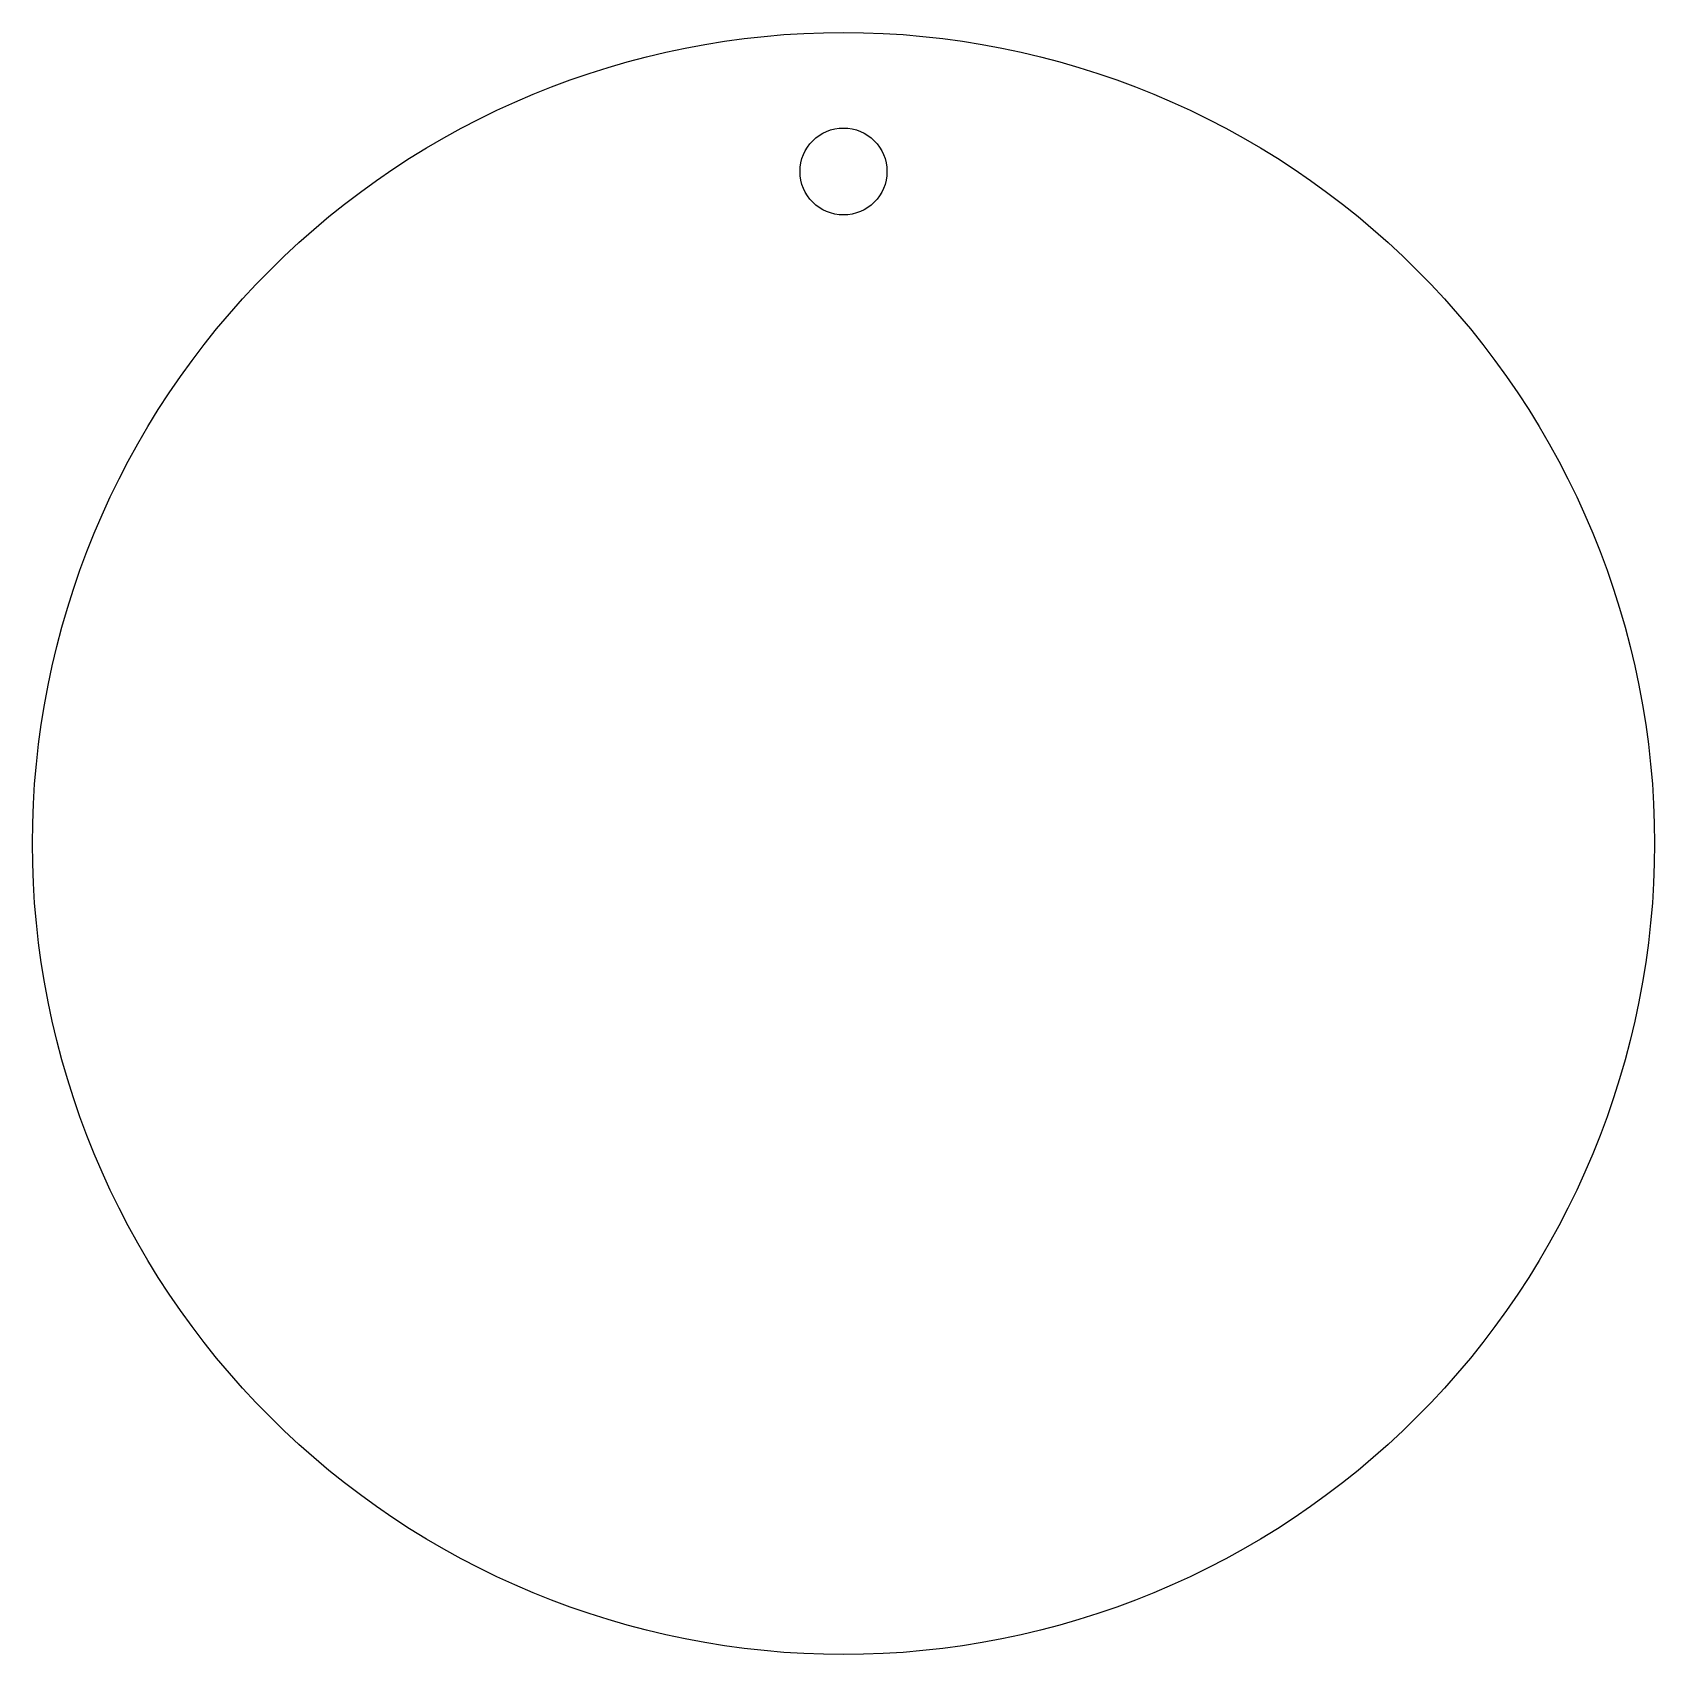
# Model space of a CAD drawing. Header units: inches. Extents: x 0 to 3.5, y 0 to 3.5.
import ezdxf

# ---------------------------------------------------------------- set-up
doc = ezdxf.new("R2010")
doc.units = ezdxf.units.IN

msp = doc.modelspace()

# ---------------------------------------------------------------- linework, layer by layer
at = {"layer": 'CUT'}
msp.add_lwpolyline([(3.5, 1.75), (3.4995, 1.7071), (3.4979, 1.6641), (3.4953, 1.6213), (3.4916, 1.5785), (3.4868, 1.5358), (3.4811, 1.4932), (3.4742, 1.4508), (3.4664, 1.4086), (3.4575, 1.3666), (3.4476, 1.3248), (3.4366, 1.2833), (3.4246, 1.242), (3.4117, 1.2011), (3.3977, 1.1604), (3.3827, 1.1202), (3.3668, 1.0803), (3.3499, 1.0408), (3.332, 1.0018), (3.3131, 0.9632), (3.2934, 0.9251), (3.2727, 0.8874), (3.251, 0.8503), (3.2285, 0.8138), (3.2051, 0.7778), (3.1808, 0.7423), (3.1556, 0.7075), (3.1296, 0.6733), (3.1028, 0.6398), (3.0751, 0.6069), (3.0467, 0.5748), (3.0174, 0.5433), (2.9874, 0.5126), (2.9567, 0.4826), (2.9252, 0.4533), (2.8931, 0.4249), (2.8602, 0.3972), (2.8267, 0.3704), (2.7925, 0.3444), (2.7577, 0.3192), (2.7222, 0.2949), (2.6862, 0.2715), (2.6497, 0.249), (2.6126, 0.2273), (2.5749, 0.2066), (2.5368, 0.1869), (2.4982, 0.168), (2.4592, 0.1501), (2.4197, 0.1332), (2.3798, 0.1173), (2.3396, 0.1023), (2.2989, 0.0883), (2.258, 0.0754), (2.2167, 0.0634), (2.1752, 0.0524), (2.1334, 0.0425), (2.0914, 0.0336), (2.0492, 0.0258), (2.0068, 0.0189), (1.9642, 0.0132), (1.9215, 0.0084), (1.8787, 0.0047), (1.8359, 0.0021), (1.7929, 0.0005), (1.75, 0), (1.7071, 0.0005), (1.6641, 0.0021), (1.6213, 0.0047), (1.5785, 0.0084), (1.5358, 0.0132), (1.4932, 0.0189), (1.4508, 0.0258), (1.4086, 0.0336), (1.3666, 0.0425), (1.3248, 0.0524), (1.2833, 0.0634), (1.242, 0.0754), (1.2011, 0.0883), (1.1604, 0.1023), (1.1202, 0.1173), (1.0803, 0.1332), (1.0408, 0.1501), (1.0018, 0.168), (0.9632, 0.1869), (0.9251, 0.2066), (0.8874, 0.2273), (0.8503, 0.249), (0.8138, 0.2715), (0.7778, 0.2949), (0.7423, 0.3192), (0.7075, 0.3444), (0.6733, 0.3704), (0.6398, 0.3972), (0.6069, 0.4249), (0.5748, 0.4533), (0.5433, 0.4826), (0.5126, 0.5126), (0.4826, 0.5433), (0.4533, 0.5748), (0.4249, 0.6069), (0.3972, 0.6398), (0.3704, 0.6733), (0.3444, 0.7075), (0.3192, 0.7423), (0.2949, 0.7778), (0.2715, 0.8138), (0.249, 0.8503), (0.2273, 0.8874), (0.2066, 0.9251), (0.1869, 0.9632), (0.168, 1.0018), (0.1501, 1.0408), (0.1332, 1.0803), (0.1173, 1.1202), (0.1023, 1.1604), (0.0883, 1.2011), (0.0754, 1.242), (0.0634, 1.2833), (0.0524, 1.3248), (0.0425, 1.3666), (0.0336, 1.4086), (0.0258, 1.4508), (0.0189, 1.4932), (0.0132, 1.5358), (0.0084, 1.5785), (0.0047, 1.6213), (0.0021, 1.6641), (0.0005, 1.7071), (0, 1.75), (0.0005, 1.7929), (0.0021, 1.8359), (0.0047, 1.8787), (0.0084, 1.9215), (0.0132, 1.9642), (0.0189, 2.0068), (0.0258, 2.0492), (0.0336, 2.0914), (0.0425, 2.1334), (0.0524, 2.1752), (0.0634, 2.2167), (0.0754, 2.258), (0.0883, 2.2989), (0.1023, 2.3396), (0.1173, 2.3798), (0.1332, 2.4197), (0.1501, 2.4592), (0.168, 2.4982), (0.1869, 2.5368), (0.2066, 2.5749), (0.2273, 2.6126), (0.249, 2.6497), (0.2715, 2.6862), (0.2949, 2.7222), (0.3192, 2.7577), (0.3444, 2.7925), (0.3704, 2.8267), (0.3972, 2.8602), (0.4249, 2.8931), (0.4533, 2.9252), (0.4826, 2.9567), (0.5126, 2.9874), (0.5433, 3.0174), (0.5748, 3.0467), (0.6069, 3.0751), (0.6398, 3.1028), (0.6733, 3.1296), (0.7075, 3.1556), (0.7423, 3.1808), (0.7778, 3.2051), (0.8138, 3.2285), (0.8503, 3.251), (0.8874, 3.2727), (0.9251, 3.2934), (0.9632, 3.3131), (1.0018, 3.332), (1.0408, 3.3499), (1.0803, 3.3668), (1.1202, 3.3827), (1.1604, 3.3977), (1.2011, 3.4117), (1.242, 3.4246), (1.2833, 3.4366), (1.3248, 3.4476), (1.3666, 3.4575), (1.4086, 3.4664), (1.4508, 3.4742), (1.4932, 3.4811), (1.5358, 3.4868), (1.5785, 3.4916), (1.6213, 3.4953), (1.6641, 3.4979), (1.7071, 3.4995), (1.75, 3.5), (1.7929, 3.4995), (1.8359, 3.4979), (1.8787, 3.4953), (1.9215, 3.4916), (1.9642, 3.4868), (2.0068, 3.4811), (2.0492, 3.4742), (2.0914, 3.4664), (2.1334, 3.4575), (2.1752, 3.4476), (2.2167, 3.4366), (2.258, 3.4246), (2.2989, 3.4117), (2.3396, 3.3977), (2.3798, 3.3827), (2.4197, 3.3668), (2.4592, 3.3499), (2.4982, 3.332), (2.5368, 3.3131), (2.5749, 3.2934), (2.6126, 3.2727), (2.6497, 3.251), (2.6862, 3.2285), (2.7222, 3.2051), (2.7577, 3.1808), (2.7925, 3.1556), (2.8267, 3.1296), (2.8602, 3.1028), (2.8931, 3.0751), (2.9252, 3.0467), (2.9567, 3.0174), (2.9874, 2.9874), (3.0174, 2.9567), (3.0467, 2.9252), (3.0751, 2.8931), (3.1028, 2.8602), (3.1296, 2.8267), (3.1556, 2.7925), (3.1808, 2.7577), (3.2051, 2.7222), (3.2285, 2.6862), (3.251, 2.6497), (3.2727, 2.6126), (3.2934, 2.5749), (3.3131, 2.5368), (3.332, 2.4982), (3.3499, 2.4592), (3.3668, 2.4197), (3.3827, 2.3798), (3.3977, 2.3396), (3.4117, 2.2989), (3.4246, 2.258), (3.4366, 2.2167), (3.4476, 2.1752), (3.4575, 2.1334), (3.4664, 2.0914), (3.4742, 2.0492), (3.4811, 2.0068), (3.4868, 1.9642), (3.4916, 1.9215), (3.4953, 1.8787), (3.4979, 1.8359), (3.4995, 1.7929)], close=True, dxfattribs=at)
msp.add_circle((1.75, 3.2), 0.0938, dxfattribs=at)

doc.saveas('drawing.dxf')
